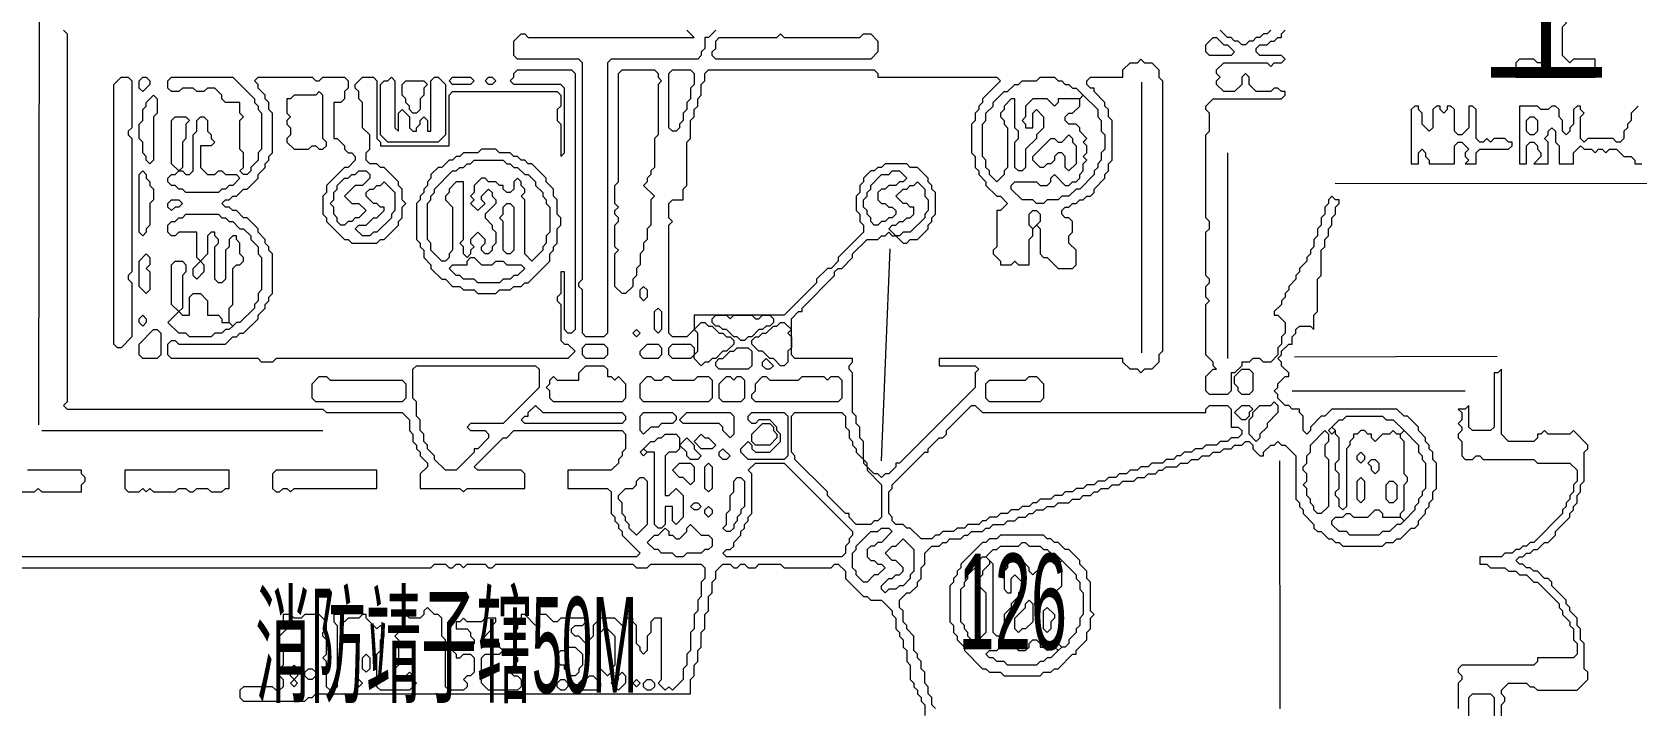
# Model space of a CAD drawing. Extents: x 20 to 3943, y 20 to 2783.
# Drawn here: x 2540.3 to 2985.6, y 1280.7 to 1467.5 of the extents above; entities that cross this region are included whole.
import ezdxf

# ---------------------------------------------------------------- set-up
doc = ezdxf.new("R2010")
doc.units = 0
for name, color, linetype, lineweight in [('OCR_TEXT', 6, 'Continuous', 0), ('RESIDUAL_GRAPHIC', 3, 'Continuous', 0), ('TRACE_CURVE', 6, 'Continuous', 0), ('TRACE_STRAIGHT', 5, 'Continuous', 0), ('TRACE_TEXT_SYMBOL', 6, 'Continuous', 0)]:
    doc.layers.add(name, color=color, linetype=linetype, lineweight=lineweight)
doc.styles.add('wqy-unicode', font='wqy-unicode.lff')

msp = doc.modelspace()

# ---------------------------------------------------------------- linework, layer by layer
at = {"layer": 'RESIDUAL_GRAPHIC', "color": 3}
for points in [[(2549, 1468), (2550, 1467), (2550, 1365), (2549, 1364), (2550, 1363), (2621, 1363), (2622, 1362), (2643, 1362), (2645, 1360), (2645, 1357), (2646, 1356), (2646, 1354), (2647, 1353), (2647, 1352), (2648, 1351), (2648, 1350), (2650, 1348), (2650, 1347), (2648, 1345), (2648, 1341), (2659, 1341), (2660, 1340), (2661, 1341), (2677, 1341), (2677, 1345)], [(2730, 1468), (2728, 1466), (2727, 1466), (2727, 1463), (2726, 1462), (2726, 1461), (2725, 1460), (2701, 1460), (2700, 1459), (2700, 1384), (2699, 1383), (2694, 1383), (2693, 1384), (2693, 1396), (2692, 1397), (2692, 1398), (2693, 1399), (2693, 1459), (2692, 1460), (2675, 1460), (2674, 1461), (2674, 1465), (2676, 1467), (2677, 1467), (2678, 1466), (2724, 1466), (2722, 1468)], [(2884, 1468), (2883, 1467), (2882, 1467), (2881, 1466), (2880, 1466), (2879, 1465), (2878, 1465), (2877, 1464), (2876, 1464), (2875, 1465), (2874, 1465), (2873, 1466), (2872, 1466), (2870, 1468)], [(2881, 1464), (2883, 1464), (2884, 1465), (2885, 1465), (2886, 1466), (2887, 1466), (2887, 1467), (2888, 1468)], [(2879, 1377), (2878, 1376), (2876, 1376), (2876, 1375), (2874, 1373), (2873, 1373), (2873, 1368), (2872, 1367), (2867, 1367), (2866, 1368), (2866, 1372), (2868, 1374), (2869, 1374), (2868, 1375), (2868, 1376), (2866, 1378), (2866, 1392), (2867, 1393), (2866, 1394), (2866, 1397), (2867, 1398), (2867, 1399), (2866, 1400), (2866, 1412), (2867, 1413), (2867, 1415), (2866, 1416), (2866, 1439), (2867, 1440), (2867, 1445), (2866, 1446), (2866, 1447), (2868, 1449), (2887, 1449), (2888, 1450), (2888, 1451), (2887, 1451), (2886, 1452), (2885, 1452), (2884, 1451), (2880, 1451), (2878, 1453), (2878, 1455), (2877, 1456), (2876, 1455), (2876, 1453), (2874, 1451), (2871, 1451), (2869, 1453), (2869, 1454), (2870, 1455), (2869, 1456), (2869, 1457), (2871, 1459), (2883, 1459), (2884, 1458), (2885, 1459), (2887, 1459), (2888, 1460), (2887, 1461), (2881, 1461), (2880, 1462), (2880, 1463), (2881, 1464)], [(2674, 1456), (2675, 1457), (2690, 1457), (2691, 1456), (2691, 1385), (2690, 1384), (2689, 1384), (2688, 1385), (2688, 1401), (2687, 1401), (2687, 1395), (2686, 1394), (2686, 1393), (2687, 1392), (2687, 1382), (2688, 1381), (2689, 1381), (2691, 1379), (2689, 1377), (2608, 1377), (2607, 1376), (2604, 1376), (2603, 1377), (2579, 1377), (2578, 1378), (2578, 1381), (2579, 1382), (2580, 1382), (2581, 1381), (2594, 1381), (2596, 1383), (2597, 1383), (2598, 1384), (2599, 1384), (2603, 1388), (2603, 1389), (2605, 1391), (2605, 1392), (2606, 1393), (2606, 1394), (2607, 1395), (2607, 1406), (2606, 1407), (2606, 1408), (2605, 1409), (2605, 1410), (2603, 1412), (2603, 1413), (2600, 1416), (2599, 1416), (2597, 1418), (2596, 1418), (2595, 1419), (2594, 1419), (2593, 1420), (2594, 1421), (2595, 1421), (2596, 1422), (2597, 1422), (2599, 1424), (2600, 1424), (2603, 1427), (2603, 1428), (2605, 1430)], [(2727, 1456), (2728, 1457), (2774, 1457), (2775, 1456), (2775, 1455), (2808, 1455), (2809, 1454), (2804, 1449), (2804, 1448), (2803, 1447), (2803, 1446), (2802, 1445), (2802, 1443), (2801, 1442), (2801, 1434), (2802, 1433), (2802, 1430), (2803, 1429), (2803, 1428), (2805, 1426), (2805, 1425), (2808, 1422), (2809, 1422), (2811, 1420), (2809, 1418), (2808, 1418), (2808, 1408), (2807, 1407), (2807, 1406), (2809, 1404), (2809, 1403), (2812, 1403), (2813, 1404), (2814, 1403), (2817, 1403), (2817, 1410), (2818, 1411), (2818, 1413), (2819, 1414), (2820, 1413), (2820, 1406), (2821, 1405), (2822, 1405), (2825, 1402), (2829, 1402), (2830, 1403), (2830, 1407), (2828, 1409), (2828, 1411), (2829, 1412), (2829, 1415), (2828, 1416), (2827, 1416), (2826, 1417), (2826, 1418), (2827, 1419), (2828, 1419), (2829, 1420), (2830, 1420), (2831, 1421), (2832, 1421), (2833, 1422), (2834, 1422), (2835, 1423)], [(2847, 1459), (2848, 1460), (2849, 1459), (2851, 1459), (2853, 1457), (2853, 1455), (2854, 1454), (2854, 1379), (2853, 1378), (2853, 1376), (2851, 1374), (2849, 1374), (2848, 1373), (2847, 1374), (2845, 1374), (2843, 1376), (2843, 1377), (2792, 1377), (2792, 1375), (2802, 1375), (2803, 1374), (2802, 1373), (2802, 1369), (2781, 1348), (2780, 1348), (2780, 1347), (2778, 1345), (2777, 1345), (2776, 1344), (2775, 1345), (2774, 1345), (2772, 1347), (2772, 1348), (2771, 1349), (2771, 1354), (2770, 1355), (2770, 1358), (2769, 1359), (2769, 1361), (2768, 1362), (2768, 1373), (2767, 1374), (2767, 1375), (2768, 1376), (2768, 1377), (2752, 1377), (2751, 1378), (2751, 1388), (2753, 1390), (2754, 1390), (2754, 1391), (2763, 1400), (2763, 1401), (2764, 1402), (2765, 1402), (2768, 1405), (2768, 1406), (2772, 1410), (2775, 1410), (2776, 1411), (2777, 1411), (2778, 1412), (2779, 1411), (2780, 1411)], [(2835, 1423), (2835, 1424), (2838, 1427), (2838, 1428), (2839, 1429), (2839, 1431), (2840, 1432), (2840, 1443), (2839, 1444), (2839, 1446), (2838, 1447), (2838, 1448), (2835, 1451), (2835, 1452), (2834, 1452), (2833, 1453), (2833, 1454), (2834, 1455), (2843, 1455), (2843, 1457), (2845, 1459), (2847, 1459)], [(2605, 1430), (2605, 1431), (2606, 1432), (2606, 1433), (2607, 1434), (2607, 1445), (2606, 1446), (2606, 1448), (2605, 1449), (2605, 1450), (2603, 1452), (2603, 1453), (2602, 1454), (2603, 1455), (2618, 1455), (2619, 1454), (2620, 1454), (2621, 1455), (2627, 1455), (2628, 1454), (2628, 1452), (2627, 1451), (2627, 1449), (2626, 1448), (2624, 1448), (2624, 1438), (2625, 1438), (2627, 1436), (2627, 1435), (2628, 1434), (2629, 1434), (2630, 1433), (2630, 1432), (2628, 1430), (2627, 1430), (2622, 1425), (2622, 1423), (2621, 1422), (2621, 1417), (2622, 1416), (2622, 1415), (2627, 1410), (2628, 1410), (2629, 1409), (2636, 1409), (2637, 1410), (2638, 1410), (2642, 1414), (2642, 1415), (2643, 1416), (2643, 1419), (2644, 1420), (2643, 1421), (2643, 1424), (2642, 1425), (2642, 1426), (2638, 1430), (2637, 1430), (2636, 1431), (2634, 1431), (2633, 1432), (2633, 1434), (2634, 1435), (2634, 1439)], [(2634, 1439), (2632, 1441), (2632, 1448), (2631, 1449), (2631, 1451), (2630, 1452), (2630, 1453), (2632, 1455), (2635, 1455), (2636, 1454), (2636, 1438), (2637, 1437), (2637, 1436), (2656, 1436), (2656, 1450), (2657, 1451), (2686, 1451), (2687, 1450), (2687, 1447), (2686, 1446), (2686, 1443), (2687, 1442), (2687, 1433), (2688, 1434), (2688, 1452), (2687, 1453), (2674, 1453), (2673, 1454), (2674, 1455), (2674, 1456)], [(2780, 1411), (2782, 1409), (2783, 1409), (2784, 1410), (2786, 1410), (2789, 1413), (2789, 1414), (2790, 1415), (2790, 1416), (2791, 1417), (2791, 1423), (2790, 1424), (2790, 1425), (2789, 1426), (2789, 1427), (2786, 1430), (2784, 1430), (2783, 1431), (2777, 1431), (2776, 1430), (2775, 1430), (2774, 1429), (2773, 1429), (2771, 1427), (2771, 1426), (2770, 1425), (2770, 1423), (2769, 1422), (2769, 1418), (2770, 1417), (2770, 1415), (2771, 1414), (2771, 1412), (2764, 1405), (2764, 1404), (2762, 1402), (2761, 1402), (2758, 1399), (2758, 1398), (2749, 1389), (2724, 1389), (2724, 1385), (2722, 1383), (2718, 1383), (2717, 1384), (2717, 1414), (2718, 1415), (2717, 1416), (2717, 1420), (2718, 1421), (2721, 1421), (2721, 1424), (2722, 1425), (2722, 1437), (2723, 1438), (2723, 1443), (2724, 1444), (2724, 1446), (2725, 1447), (2725, 1449), (2726, 1450), (2726, 1453), (2727, 1454), (2727, 1456)], [(2819, 1454), (2820, 1455), (2824, 1455), (2825, 1454), (2826, 1454), (2827, 1453), (2828, 1453), (2829, 1452), (2830, 1452), (2832, 1450), (2831, 1449), (2825, 1449), (2825, 1448), (2824, 1447), (2822, 1449), (2818, 1449), (2816, 1447), (2816, 1444), (2815, 1443), (2816, 1442), (2816, 1441), (2818, 1441), (2818, 1445), (2819, 1446), (2821, 1444), (2821, 1441), (2819, 1439), (2819, 1438), (2816, 1435), (2816, 1430), (2815, 1429), (2814, 1429), (2813, 1430), (2813, 1437), (2814, 1438), (2814, 1440), (2813, 1441), (2813, 1449), (2812, 1449), (2810, 1447), (2810, 1446), (2809, 1445), (2809, 1444), (2810, 1443), (2810, 1442), (2811, 1441), (2811, 1430), (2810, 1429), (2810, 1428), (2808, 1426), (2806, 1428), (2806, 1429), (2805, 1430), (2805, 1432), (2804, 1433), (2804, 1442), (2805, 1443), (2805, 1445), (2807, 1447), (2807, 1448), (2810, 1451), (2811, 1451), (2813, 1453), (2814, 1453)], [(2814, 1453), (2815, 1454), (2819, 1454)], [(2887, 1378), (2887, 1379), (2889, 1381), (2890, 1381), (2890, 1383), (2891, 1384), (2891, 1385), (2892, 1386), (2895, 1386), (2896, 1385), (2896, 1389), (2897, 1390), (2897, 1399), (2898, 1400), (2898, 1407), (2899, 1408), (2899, 1410), (2900, 1411), (2900, 1413), (2901, 1414), (2901, 1416), (2902, 1417), (2902, 1419), (2903, 1420), (2903, 1421), (2902, 1421), (2901, 1422), (2900, 1421), (2900, 1420), (2899, 1419), (2899, 1417), (2898, 1416), (2898, 1414), (2897, 1413), (2897, 1411), (2896, 1410), (2896, 1408), (2895, 1407), (2895, 1406), (2894, 1405), (2894, 1404), (2892, 1402), (2892, 1401), (2891, 1400), (2891, 1399), (2889, 1397), (2889, 1396), (2888, 1395), (2888, 1394), (2887, 1393), (2887, 1392), (2885, 1390), (2885, 1389), (2886, 1389), (2888, 1387), (2888, 1384), (2887, 1383), (2887, 1381), (2886, 1380), (2886, 1378), (2884, 1376), (2882, 1376), (2881, 1377), (2879, 1377)], [(2893, 1335), (2893, 1334), (2896, 1331), (2896, 1330), (2897, 1329), (2898, 1329), (2900, 1327), (2901, 1327), (2902, 1326), (2903, 1326), (2904, 1325), (2915, 1325), (2916, 1326), (2918, 1326), (2919, 1327), (2920, 1327), (2923, 1330), (2924, 1330), (2925, 1331), (2925, 1332), (2927, 1334), (2927, 1335), (2928, 1336), (2928, 1337), (2929, 1338), (2929, 1340), (2930, 1341), (2930, 1348), (2929, 1349), (2929, 1351), (2928, 1352), (2928, 1353), (2927, 1354), (2927, 1355), (2925, 1357), (2925, 1358), (2922, 1361), (2921, 1361), (2919, 1363), (2901, 1363), (2899, 1361), (2898, 1361), (2895, 1358), (2895, 1357), (2894, 1356), (2893, 1357), (2893, 1361), (2892, 1362), (2892, 1363), (2890, 1363), (2889, 1364), (2888, 1364), (2886, 1366), (2886, 1367), (2885, 1368), (2886, 1369), (2886, 1370), (2888, 1372), (2889, 1372), (2889, 1373), (2887, 1375), (2887, 1376), (2886, 1377), (2887, 1378)], [(2797, 1330), (2796, 1329), (2793, 1329), (2792, 1328), (2791, 1328), (2790, 1327), (2787, 1327), (2784, 1330), (2783, 1330), (2782, 1331), (2780, 1331), (2779, 1332), (2779, 1333), (2778, 1334), (2778, 1340), (2779, 1341), (2779, 1342), (2788, 1351), (2789, 1351), (2789, 1352), (2792, 1355), (2793, 1355), (2794, 1356), (2794, 1357), (2801, 1364)], [(2801, 1364), (2802, 1364), (2804, 1362), (2866, 1362), (2866, 1363), (2867, 1364), (2872, 1364), (2873, 1363), (2873, 1358), (2875, 1358), (2876, 1357), (2876, 1356), (2875, 1355), (2873, 1355), (2872, 1354), (2870, 1354), (2869, 1353), (2866, 1353), (2865, 1352), (2863, 1352), (2862, 1351), (2860, 1351), (2859, 1350), (2858, 1350), (2857, 1349), (2855, 1349), (2854, 1348), (2851, 1348), (2850, 1347), (2848, 1347), (2847, 1346), (2845, 1346), (2844, 1345), (2842, 1345), (2841, 1344), (2839, 1344), (2838, 1343), (2836, 1343), (2835, 1342), (2833, 1342), (2832, 1341), (2830, 1341), (2829, 1340), (2827, 1340), (2826, 1339), (2824, 1339), (2823, 1338), (2820, 1338), (2819, 1337), (2818, 1337), (2817, 1336), (2815, 1336), (2814, 1335), (2812, 1335), (2811, 1334), (2809, 1334), (2808, 1333), (2806, 1333), (2805, 1332), (2804, 1332), (2803, 1331), (2800, 1331), (2799, 1330), (2797, 1330)], [(2677, 1345), (2676, 1346), (2664, 1346), (2663, 1347), (2671, 1355), (2672, 1355), (2674, 1357), (2704, 1357), (2705, 1356), (2705, 1352), (2704, 1351), (2704, 1350), (2703, 1349), (2703, 1348), (2701, 1346), (2689, 1346), (2689, 1341), (2700, 1341), (2701, 1340), (2701, 1334), (2702, 1333), (2702, 1332), (2703, 1331), (2703, 1330), (2704, 1329), (2704, 1328), (2709, 1323), (2708, 1322), (2497, 1322)], [(2806, 1330), (2807, 1331), (2810, 1331), (2811, 1332), (2813, 1332), (2814, 1333), (2816, 1333), (2817, 1334), (2818, 1334), (2819, 1335), (2821, 1335), (2822, 1336), (2824, 1336), (2825, 1337), (2828, 1337), (2829, 1338), (2831, 1338), (2832, 1339), (2834, 1339), (2835, 1340), (2836, 1340), (2837, 1341), (2839, 1341), (2840, 1342), (2842, 1342), (2843, 1343), (2846, 1343), (2847, 1344), (2849, 1344), (2850, 1345), (2852, 1345), (2853, 1346), (2854, 1346), (2855, 1347), (2858, 1347), (2859, 1348), (2861, 1348), (2862, 1349), (2864, 1349), (2865, 1350), (2867, 1350), (2868, 1351), (2870, 1351), (2871, 1352), (2873, 1352), (2874, 1353), (2876, 1353), (2877, 1354), (2878, 1354), (2879, 1353), (2879, 1352), (2881, 1350), (2882, 1350), (2882, 1351), (2884, 1353), (2885, 1353), (2886, 1354), (2887, 1353), (2888, 1353), (2891, 1350), (2891, 1338), (2892, 1337), (2892, 1336), (2893, 1335)], [(2791, 1280), (2790, 1281), (2790, 1283), (2789, 1284), (2789, 1286), (2788, 1287), (2788, 1290), (2787, 1291), (2787, 1293), (2786, 1294), (2786, 1295), (2785, 1296), (2785, 1300), (2783, 1302), (2783, 1303), (2782, 1304), (2782, 1307), (2781, 1308), (2781, 1310), (2783, 1312), (2784, 1312), (2786, 1314), (2786, 1315), (2787, 1316), (2787, 1319), (2788, 1320), (2788, 1323), (2790, 1325), (2792, 1325), (2793, 1326), (2794, 1326), (2795, 1327), (2798, 1327), (2799, 1328), (2800, 1328), (2801, 1329), (2804, 1329), (2805, 1330), (2806, 1330)], [(2497, 1319), (2651, 1319), (2652, 1320), (2655, 1320), (2656, 1319), (2657, 1319), (2658, 1320), (2659, 1320), (2660, 1319), (2661, 1320), (2666, 1320), (2667, 1319), (2668, 1319), (2669, 1320), (2707, 1320), (2708, 1319), (2711, 1319), (2712, 1320), (2726, 1320), (2727, 1319), (2727, 1316), (2726, 1315), (2726, 1311), (2725, 1310), (2725, 1307), (2724, 1306), (2724, 1302), (2723, 1301), (2723, 1296), (2722, 1295), (2722, 1292), (2721, 1291), (2721, 1288), (2718, 1285), (2717, 1286), (2716, 1285), (2714, 1287), (2715, 1288), (2715, 1305), (2713, 1305), (2712, 1304), (2712, 1301), (2711, 1300), (2711, 1296), (2710, 1295), (2709, 1296), (2709, 1297), (2708, 1298), (2708, 1303), (2707, 1304), (2707, 1305), (2705, 1305), (2705, 1304), (2704, 1303), (2702, 1305)], [(2625, 1303), (2625, 1286), (2624, 1285), (2623, 1285), (2622, 1286), (2622, 1293), (2621, 1294), (2622, 1295), (2622, 1299), (2621, 1300), (2621, 1301), (2622, 1302), (2622, 1304), (2620, 1306), (2616, 1306), (2615, 1305), (2613, 1305), (2612, 1306), (2610, 1306), (2610, 1303), (2611, 1302), (2609, 1300), (2609, 1298), (2610, 1297), (2610, 1292), (2609, 1291), (2609, 1289), (2610, 1288), (2610, 1286), (2609, 1285), (2608, 1285), (2607, 1286), (2599, 1286), (2598, 1285), (2598, 1283), (2599, 1282), (2616, 1282), (2617, 1283), (2618, 1283), (2619, 1284), (2723, 1284), (2723, 1288), (2724, 1289), (2724, 1292), (2725, 1293), (2725, 1296), (2726, 1297), (2726, 1301), (2727, 1302), (2727, 1306), (2728, 1307), (2728, 1311), (2729, 1312), (2729, 1315), (2730, 1316), (2730, 1318), (2732, 1320), (2734, 1320), (2735, 1319), (2736, 1319), (2737, 1320), (2738, 1320), (2739, 1319), (2741, 1319)], [(2741, 1319), (2742, 1320), (2748, 1320), (2749, 1319), (2762, 1319), (2763, 1320), (2764, 1320), (2766, 1318), (2766, 1316), (2771, 1311), (2772, 1311), (2773, 1310), (2776, 1310), (2779, 1307), (2779, 1306), (2780, 1305), (2780, 1302), (2781, 1301), (2781, 1300), (2782, 1299), (2782, 1297), (2783, 1296), (2783, 1293), (2784, 1292), (2784, 1288), (2785, 1287), (2785, 1286), (2786, 1285), (2786, 1284), (2787, 1283), (2787, 1282), (2788, 1281), (2788, 1278)], [(2662, 1297), (2660, 1297), (2659, 1298), (2657, 1296), (2658, 1295), (2658, 1294), (2659, 1294), (2660, 1295), (2662, 1295), (2663, 1294), (2663, 1290), (2662, 1289), (2661, 1289), (2660, 1288), (2661, 1287), (2661, 1286), (2660, 1285), (2656, 1285), (2655, 1286), (2655, 1299), (2654, 1300), (2654, 1305), (2653, 1306), (2652, 1306), (2650, 1308), (2649, 1307), (2649, 1306), (2648, 1305), (2645, 1305), (2644, 1306), (2643, 1306), (2643, 1302), (2641, 1300), (2642, 1299), (2642, 1292), (2641, 1291), (2641, 1289), (2642, 1288), (2643, 1288), (2645, 1290), (2646, 1289), (2646, 1288), (2647, 1287), (2645, 1285), (2637, 1285), (2636, 1286), (2636, 1295), (2637, 1296), (2637, 1299), (2638, 1300), (2638, 1302), (2637, 1303), (2636, 1302), (2633, 1305), (2633, 1306), (2632, 1306), (2631, 1305), (2628, 1305), (2627, 1304), (2626, 1305), (2626, 1306), (2624, 1306), (2624, 1304), (2625, 1303)], [(2702, 1305), (2698, 1305), (2696, 1303), (2696, 1300), (2694, 1298), (2692, 1300), (2691, 1300), (2690, 1301), (2690, 1302), (2691, 1303), (2693, 1303), (2694, 1304), (2694, 1305), (2687, 1305), (2686, 1304), (2685, 1304), (2683, 1306), (2681, 1306), (2681, 1304), (2680, 1303), (2677, 1306), (2676, 1306), (2676, 1305), (2675, 1304), (2675, 1302), (2674, 1301), (2674, 1295), (2675, 1294), (2675, 1293), (2673, 1291), (2673, 1290), (2674, 1289), (2675, 1289), (2676, 1288), (2676, 1286), (2675, 1285), (2667, 1285), (2665, 1287), (2665, 1294), (2666, 1295), (2670, 1295), (2671, 1296), (2670, 1297), (2670, 1298), (2669, 1299), (2667, 1297), (2665, 1299), (2668, 1302), (2668, 1303), (2669, 1304), (2669, 1305), (2666, 1305), (2665, 1304), (2661, 1304), (2660, 1305), (2659, 1304), (2658, 1304), (2658, 1302), (2661, 1302), (2662, 1301), (2662, 1300), (2663, 1299), (2663, 1298), (2662, 1297)]]:
    msp.add_lwpolyline(points, dxfattribs=at)
for points in [[(2747, 1466), (2748, 1467), (2749, 1466), (2770, 1466), (2771, 1467), (2773, 1467), (2775, 1465), (2775, 1462), (2773, 1460), (2730, 1460), (2729, 1461), (2729, 1462), (2730, 1463), (2730, 1465), (2731, 1466)], [(2868, 1466), (2869, 1466), (2871, 1464), (2872, 1464), (2874, 1462), (2873, 1461), (2867, 1461), (2866, 1462), (2866, 1464)], [(2703, 1456), (2704, 1457), (2713, 1457), (2714, 1456), (2714, 1455), (2715, 1454), (2714, 1453), (2714, 1439), (2713, 1438), (2713, 1430), (2712, 1429), (2712, 1428), (2711, 1427), (2711, 1426), (2710, 1425), (2713, 1422), (2712, 1421), (2712, 1414), (2711, 1413), (2711, 1410), (2710, 1409), (2710, 1407), (2709, 1406), (2709, 1403), (2708, 1402), (2708, 1400), (2707, 1399), (2707, 1397), (2705, 1395), (2704, 1395), (2702, 1397), (2702, 1406), (2703, 1407), (2702, 1408), (2702, 1414), (2703, 1415), (2703, 1416), (2702, 1417), (2702, 1418), (2703, 1419), (2702, 1420), (2702, 1425), (2703, 1426)], [(2717, 1456), (2718, 1457), (2723, 1457), (2724, 1456), (2724, 1453), (2723, 1452), (2723, 1449), (2722, 1448), (2722, 1446), (2721, 1445), (2721, 1443), (2720, 1442), (2720, 1441), (2719, 1440), (2718, 1440), (2717, 1441)], [(2565, 1455), (2567, 1455), (2568, 1454), (2568, 1441), (2567, 1440), (2567, 1439), (2568, 1438), (2568, 1401), (2567, 1400), (2567, 1399), (2568, 1398), (2568, 1383), (2565, 1380), (2564, 1380), (2563, 1381), (2563, 1453)], [(2570, 1454), (2571, 1455), (2572, 1455), (2573, 1454), (2573, 1453), (2571, 1451), (2570, 1452)], [(2578, 1454), (2579, 1455), (2596, 1455), (2602, 1449), (2602, 1448), (2603, 1447), (2603, 1446), (2604, 1445), (2604, 1435), (2603, 1434), (2603, 1432), (2601, 1430), (2601, 1429), (2600, 1428), (2599, 1428), (2598, 1429), (2599, 1430), (2599, 1434), (2598, 1435), (2598, 1443), (2599, 1444), (2598, 1445), (2598, 1448), (2594, 1448), (2593, 1449), (2593, 1450), (2591, 1452), (2589, 1452), (2588, 1451), (2586, 1451), (2585, 1452), (2582, 1452), (2581, 1451), (2579, 1451), (2578, 1452)], [(2639, 1454), (2640, 1455), (2641, 1454), (2641, 1441), (2642, 1440), (2642, 1445), (2643, 1446), (2645, 1444), (2645, 1441), (2646, 1440), (2647, 1440), (2647, 1441), (2648, 1442), (2648, 1443), (2649, 1444), (2650, 1443), (2650, 1440), (2651, 1440), (2651, 1454), (2652, 1455), (2653, 1455), (2655, 1453), (2655, 1439), (2653, 1437), (2639, 1437), (2637, 1439), (2637, 1453), (2638, 1454)], [(2643, 1453), (2644, 1454), (2649, 1454), (2650, 1453), (2649, 1452), (2649, 1450), (2648, 1449), (2648, 1446), (2647, 1445), (2646, 1445), (2645, 1446), (2645, 1447), (2644, 1448), (2644, 1449), (2643, 1450)], [(2656, 1454), (2657, 1455), (2662, 1455), (2663, 1454), (2662, 1453), (2657, 1453)], [(2666, 1454), (2667, 1455), (2668, 1455), (2669, 1454), (2668, 1453), (2667, 1453)], [(2574, 1450), (2575, 1449), (2575, 1445), (2574, 1444), (2574, 1432), (2573, 1431), (2572, 1432), (2572, 1433), (2571, 1434), (2571, 1437), (2570, 1438), (2570, 1442), (2571, 1443), (2571, 1446), (2572, 1447), (2572, 1448)], [(2831, 1449), (2832, 1450), (2836, 1446), (2836, 1444), (2837, 1443), (2837, 1440), (2838, 1439), (2838, 1435), (2837, 1434), (2837, 1432), (2836, 1431), (2836, 1430), (2835, 1429), (2835, 1428), (2831, 1424), (2830, 1424), (2828, 1422), (2826, 1422), (2825, 1421), (2822, 1421), (2821, 1420), (2819, 1420), (2818, 1421), (2815, 1421), (2812, 1424), (2812, 1425), (2813, 1426), (2819, 1426), (2820, 1425), (2822, 1425), (2823, 1426), (2823, 1427), (2824, 1428), (2827, 1425), (2828, 1425), (2829, 1426), (2830, 1426), (2831, 1427), (2831, 1428), (2832, 1429), (2832, 1431), (2833, 1432), (2832, 1433), (2833, 1434), (2833, 1436), (2832, 1437), (2833, 1438), (2831, 1440), (2831, 1441), (2830, 1442), (2828, 1442), (2827, 1443), (2827, 1444), (2828, 1445), (2829, 1445), (2831, 1447)], [(2586, 1443), (2587, 1444), (2588, 1444), (2589, 1443), (2589, 1440), (2590, 1439), (2590, 1438), (2591, 1437), (2590, 1436), (2587, 1436), (2587, 1430), (2589, 1428), (2591, 1428), (2592, 1429), (2593, 1429), (2594, 1428), (2597, 1428), (2598, 1427), (2596, 1425), (2595, 1425), (2594, 1424), (2593, 1424), (2592, 1423), (2583, 1423), (2582, 1424), (2581, 1424), (2580, 1425), (2579, 1425), (2578, 1426), (2578, 1427), (2579, 1428), (2580, 1428), (2581, 1429), (2582, 1429), (2583, 1428), (2584, 1428), (2585, 1429), (2585, 1439), (2586, 1440)], [(2579, 1443), (2580, 1444), (2583, 1444), (2584, 1443), (2583, 1442), (2583, 1438), (2582, 1437), (2582, 1430), (2581, 1429), (2579, 1431)], [(2828, 1439), (2829, 1438), (2829, 1437), (2830, 1436), (2830, 1431), (2828, 1429), (2827, 1430), (2827, 1433), (2826, 1434), (2825, 1434), (2824, 1433), (2824, 1432), (2823, 1431), (2822, 1431), (2821, 1430), (2820, 1430), (2818, 1432), (2818, 1433), (2823, 1438), (2824, 1438), (2825, 1437), (2826, 1437)], [(2570, 1428), (2571, 1429), (2572, 1428), (2572, 1427), (2573, 1426), (2573, 1425), (2574, 1424), (2574, 1421), (2573, 1420), (2573, 1414), (2572, 1413), (2572, 1412), (2571, 1411), (2570, 1412)], [(2630, 1428), (2631, 1429), (2633, 1429), (2634, 1428), (2634, 1427), (2632, 1425), (2630, 1425), (2627, 1422), (2629, 1420), (2631, 1420), (2633, 1418), (2631, 1416), (2630, 1416), (2629, 1415), (2628, 1415), (2627, 1414), (2626, 1414), (2625, 1415), (2625, 1416), (2624, 1417), (2624, 1419), (2623, 1420), (2624, 1421), (2624, 1423), (2625, 1424), (2625, 1425), (2627, 1427), (2628, 1427), (2629, 1428)], [(2637, 1425), (2638, 1426), (2641, 1423), (2641, 1418), (2640, 1417), (2640, 1416), (2636, 1412), (2635, 1412), (2634, 1411), (2632, 1411), (2630, 1413), (2631, 1414), (2633, 1414), (2635, 1416), (2636, 1416), (2638, 1418), (2638, 1419), (2637, 1419), (2636, 1420), (2635, 1420), (2633, 1422), (2633, 1423), (2634, 1424), (2635, 1424), (2636, 1425)], [(2778, 1428), (2779, 1429), (2781, 1429), (2783, 1427), (2782, 1426), (2781, 1426), (2780, 1425), (2778, 1425), (2777, 1424), (2776, 1424), (2775, 1423), (2775, 1421), (2776, 1420), (2777, 1420), (2778, 1419), (2779, 1419), (2780, 1418), (2780, 1417), (2779, 1416), (2778, 1416), (2777, 1415), (2776, 1415), (2775, 1414), (2774, 1414), (2773, 1415), (2773, 1416), (2772, 1417), (2772, 1418), (2771, 1419), (2771, 1421), (2772, 1422), (2772, 1423), (2773, 1424), (2773, 1425), (2776, 1428)], [(2785, 1425), (2786, 1426), (2788, 1424), (2788, 1422), (2789, 1421), (2789, 1418), (2788, 1417), (2788, 1416), (2784, 1412), (2782, 1412), (2781, 1411), (2780, 1411), (2778, 1413), (2779, 1414), (2780, 1414), (2781, 1415), (2782, 1415), (2783, 1416), (2784, 1416), (2785, 1417), (2785, 1419), (2784, 1419), (2783, 1420), (2782, 1420), (2780, 1422), (2782, 1424), (2783, 1424), (2784, 1425)], [(2578, 1420), (2579, 1421), (2581, 1421), (2582, 1420), (2581, 1419), (2580, 1419), (2579, 1418), (2578, 1419)], [(2582, 1416), (2583, 1417), (2592, 1417), (2593, 1416), (2594, 1416), (2595, 1415), (2596, 1415), (2598, 1413), (2599, 1413), (2601, 1411), (2601, 1410), (2603, 1408), (2603, 1406), (2604, 1405), (2604, 1396), (2603, 1395), (2603, 1393), (2602, 1392), (2602, 1391), (2598, 1387), (2597, 1387), (2596, 1386), (2595, 1387), (2595, 1391), (2596, 1392), (2596, 1402), (2597, 1403), (2598, 1403), (2599, 1404), (2599, 1405), (2598, 1406), (2598, 1409), (2597, 1410), (2597, 1411), (2596, 1411), (2595, 1410), (2595, 1408), (2594, 1407), (2594, 1399), (2593, 1398), (2592, 1398), (2591, 1399), (2591, 1408), (2592, 1409), (2592, 1410), (2591, 1411), (2591, 1412), (2590, 1412), (2589, 1411), (2589, 1406), (2587, 1404), (2586, 1405), (2586, 1412), (2581, 1412), (2580, 1411), (2579, 1411), (2578, 1412), (2578, 1414), (2579, 1415), (2580, 1415), (2581, 1416)], [(2817, 1417), (2818, 1418), (2819, 1418), (2820, 1417), (2820, 1415), (2818, 1413), (2817, 1414)], [(2572, 1406), (2573, 1405), (2573, 1403), (2572, 1402), (2573, 1401), (2573, 1396), (2572, 1395), (2570, 1397), (2570, 1404)], [(2579, 1403), (2580, 1404), (2582, 1404), (2583, 1403), (2583, 1401), (2582, 1400), (2582, 1391), (2581, 1390), (2579, 1392)], [(2587, 1404), (2588, 1403), (2588, 1401), (2586, 1399), (2585, 1400), (2585, 1402)], [(2584, 1394), (2585, 1395), (2587, 1395), (2589, 1393), (2589, 1389), (2592, 1389), (2593, 1388), (2593, 1387), (2595, 1387), (2596, 1386), (2595, 1385), (2594, 1385), (2593, 1384), (2591, 1384), (2590, 1383), (2584, 1383), (2583, 1384), (2581, 1384), (2578, 1387), (2581, 1390), (2582, 1389), (2584, 1389)], [(2709, 1396), (2710, 1397), (2711, 1396), (2711, 1394), (2710, 1393), (2709, 1394)], [(2713, 1390), (2714, 1391), (2715, 1390), (2715, 1385), (2714, 1384), (2713, 1385)], [(2570, 1388), (2571, 1389), (2572, 1388), (2572, 1387), (2571, 1386), (2570, 1387)], [(2574, 1385), (2575, 1385), (2576, 1384), (2576, 1378), (2575, 1377), (2571, 1377), (2570, 1378), (2570, 1381)], [(2707, 1384), (2708, 1385), (2709, 1384), (2708, 1383)], [(2726, 1387), (2727, 1387), (2728, 1386), (2729, 1386), (2731, 1384), (2732, 1384), (2733, 1383), (2734, 1383), (2735, 1382), (2735, 1381), (2733, 1379), (2732, 1379), (2730, 1377), (2729, 1377), (2728, 1376), (2727, 1376), (2726, 1375), (2724, 1377), (2724, 1378), (2725, 1379), (2725, 1384), (2724, 1385)], [(2729, 1388), (2730, 1389), (2733, 1389), (2734, 1388), (2735, 1389), (2740, 1389), (2741, 1388), (2742, 1388), (2743, 1389), (2745, 1389), (2746, 1388), (2746, 1387), (2745, 1386), (2744, 1386), (2743, 1385), (2742, 1385), (2740, 1383), (2739, 1383), (2738, 1382), (2737, 1382), (2736, 1383), (2735, 1383), (2733, 1385), (2732, 1385), (2731, 1386), (2730, 1386), (2729, 1387)], [(2747, 1386), (2748, 1387), (2749, 1387), (2751, 1385), (2750, 1384), (2751, 1383), (2751, 1380), (2750, 1379), (2750, 1376), (2749, 1375), (2748, 1375), (2746, 1377), (2745, 1377), (2743, 1379), (2742, 1379), (2740, 1381), (2740, 1382), (2741, 1383), (2742, 1383), (2743, 1384), (2744, 1384), (2746, 1386)], [(2693, 1380), (2694, 1381), (2699, 1381), (2700, 1380), (2700, 1378), (2699, 1377), (2694, 1377), (2693, 1378)], [(2711, 1381), (2714, 1381), (2715, 1380), (2715, 1378), (2714, 1377), (2710, 1377), (2709, 1378), (2709, 1379)], [(2717, 1380), (2718, 1381), (2723, 1381), (2724, 1380), (2724, 1378), (2723, 1377), (2718, 1377), (2717, 1378)], [(2735, 1379), (2736, 1380), (2739, 1380), (2740, 1379), (2740, 1375), (2739, 1374), (2731, 1374), (2730, 1375), (2730, 1376), (2731, 1377), (2732, 1377), (2734, 1379)], [(2743, 1376), (2744, 1377), (2746, 1375), (2745, 1374), (2744, 1374), (2743, 1375)], [(2620, 1372), (2622, 1372), (2623, 1371), (2643, 1371), (2644, 1370), (2644, 1366), (2643, 1365), (2619, 1365), (2618, 1366), (2618, 1370)], [(2646, 1374), (2647, 1375), (2680, 1375), (2681, 1374), (2681, 1369), (2671, 1359), (2662, 1359), (2661, 1358), (2662, 1357), (2666, 1357), (2667, 1356), (2667, 1355), (2664, 1352), (2663, 1352), (2663, 1351), (2658, 1346), (2655, 1346), (2652, 1349), (2652, 1350), (2650, 1352), (2650, 1353), (2649, 1354), (2649, 1356), (2648, 1357), (2648, 1360), (2647, 1361), (2647, 1365), (2646, 1366)], [(2694, 1375), (2699, 1375), (2700, 1374), (2700, 1372), (2701, 1372), (2702, 1371), (2703, 1372), (2705, 1370), (2705, 1366), (2704, 1365), (2685, 1365), (2684, 1366), (2684, 1368), (2683, 1369), (2684, 1370), (2684, 1371), (2685, 1372), (2686, 1371), (2692, 1371), (2692, 1373)], [(2711, 1372), (2712, 1372), (2713, 1371), (2715, 1371), (2716, 1372), (2717, 1372), (2718, 1371), (2724, 1371), (2725, 1372), (2728, 1372), (2729, 1371), (2729, 1366), (2728, 1365), (2710, 1365), (2709, 1366), (2709, 1370)], [(2733, 1372), (2734, 1372), (2735, 1371), (2736, 1372), (2737, 1372), (2738, 1371), (2738, 1366), (2737, 1365), (2732, 1365), (2731, 1366), (2731, 1370)], [(2743, 1372), (2744, 1372), (2745, 1371), (2753, 1371), (2754, 1372), (2760, 1372), (2761, 1371), (2762, 1372), (2764, 1372), (2765, 1371), (2765, 1366), (2764, 1365), (2741, 1365), (2740, 1366), (2740, 1367), (2741, 1368), (2741, 1370)], [(2816, 1371), (2817, 1372), (2819, 1372), (2821, 1370), (2821, 1366), (2820, 1365), (2806, 1365), (2805, 1366), (2805, 1370), (2806, 1371)], [(2876, 1374), (2878, 1374), (2879, 1373), (2879, 1368), (2878, 1367), (2876, 1367), (2875, 1368), (2875, 1369), (2874, 1370), (2874, 1372)], [(2680, 1364), (2682, 1362), (2704, 1362), (2705, 1361), (2705, 1360), (2704, 1359), (2677, 1359), (2676, 1360), (2677, 1361), (2678, 1361), (2678, 1362)], [(2876, 1364), (2878, 1364), (2879, 1363), (2878, 1362), (2878, 1361), (2877, 1360), (2876, 1360), (2874, 1362)], [(2884, 1364), (2885, 1365), (2886, 1364), (2886, 1362), (2883, 1359), (2883, 1358), (2881, 1356), (2881, 1355), (2880, 1354), (2878, 1356), (2878, 1360), (2879, 1361), (2879, 1362), (2881, 1364)], [(2709, 1361), (2710, 1362), (2718, 1362), (2719, 1361), (2719, 1360), (2718, 1359), (2715, 1359), (2714, 1358), (2712, 1358), (2710, 1356), (2709, 1357)], [(2722, 1362), (2734, 1362), (2735, 1361), (2735, 1356), (2734, 1355), (2732, 1357), (2732, 1358), (2731, 1359), (2721, 1359), (2720, 1360)], [(2739, 1361), (2740, 1362), (2749, 1362), (2750, 1361), (2750, 1350), (2749, 1349), (2739, 1349), (2737, 1351), (2737, 1352), (2739, 1354), (2740, 1353), (2740, 1352), (2741, 1351), (2745, 1351), (2748, 1354), (2748, 1356), (2747, 1357), (2747, 1358), (2745, 1360), (2742, 1360), (2741, 1359), (2740, 1359), (2739, 1360)], [(2743, 1359), (2745, 1359), (2746, 1358), (2746, 1357), (2747, 1356), (2747, 1355), (2745, 1353), (2741, 1353), (2740, 1354), (2740, 1356)], [(2751, 1361), (2752, 1362), (2765, 1362), (2766, 1361), (2766, 1358), (2767, 1357), (2767, 1355), (2768, 1354), (2768, 1353), (2769, 1352), (2769, 1351), (2771, 1349), (2771, 1348), (2772, 1347), (2772, 1346), (2776, 1342), (2776, 1333), (2775, 1332), (2774, 1332), (2773, 1331), (2769, 1331), (2767, 1333), (2767, 1334), (2766, 1334), (2761, 1339), (2761, 1340), (2752, 1349), (2752, 1350), (2751, 1351)], [(2904, 1360), (2905, 1361), (2915, 1361), (2916, 1360), (2918, 1360), (2921, 1357), (2920, 1356), (2919, 1356), (2918, 1357), (2917, 1356), (2915, 1356), (2913, 1354), (2912, 1355), (2912, 1356), (2911, 1356), (2910, 1357), (2909, 1357), (2908, 1356), (2907, 1356), (2907, 1355), (2906, 1354), (2906, 1353), (2905, 1352), (2905, 1336), (2904, 1335), (2903, 1336), (2903, 1338), (2902, 1339), (2902, 1340), (2903, 1341), (2903, 1345), (2902, 1346), (2902, 1348), (2903, 1349), (2903, 1355), (2902, 1356), (2902, 1357), (2901, 1358), (2903, 1360)], [(2715, 1355), (2716, 1356), (2719, 1356), (2720, 1355), (2720, 1352), (2719, 1351), (2717, 1351), (2716, 1350), (2716, 1339), (2717, 1339), (2719, 1341), (2721, 1339), (2721, 1333), (2719, 1331), (2718, 1332), (2718, 1336), (2716, 1336), (2716, 1331), (2715, 1330), (2714, 1330), (2713, 1331), (2713, 1351), (2711, 1351), (2710, 1352), (2712, 1354), (2713, 1354), (2714, 1355)], [(2722, 1355), (2724, 1353), (2724, 1352), (2726, 1350), (2725, 1349), (2723, 1349), (2722, 1350), (2722, 1351), (2720, 1353)], [(2726, 1356), (2727, 1355), (2728, 1355), (2730, 1353), (2729, 1352), (2726, 1352), (2724, 1354)], [(2899, 1357), (2900, 1356), (2900, 1354), (2899, 1353), (2899, 1350), (2900, 1349), (2900, 1336), (2898, 1334), (2897, 1334), (2896, 1335), (2896, 1336), (2895, 1337), (2895, 1338), (2894, 1339), (2894, 1341), (2893, 1342), (2894, 1343), (2894, 1345), (2893, 1346), (2893, 1347), (2894, 1348), (2894, 1350), (2895, 1351), (2895, 1353)], [(2900, 1357), (2901, 1358), (2902, 1357), (2901, 1356)], [(2920, 1356), (2921, 1357), (2925, 1353), (2925, 1351), (2926, 1350), (2926, 1349), (2927, 1348), (2927, 1341), (2926, 1340), (2926, 1339), (2925, 1338), (2925, 1337), (2924, 1336), (2924, 1335), (2921, 1332), (2920, 1333), (2920, 1334), (2921, 1335), (2921, 1342), (2922, 1343), (2922, 1344), (2921, 1345), (2921, 1354), (2920, 1355)], [(2709, 1351), (2710, 1352), (2711, 1351), (2710, 1350)], [(2731, 1351), (2732, 1352), (2734, 1350), (2733, 1349), (2732, 1349), (2731, 1350)], [(2908, 1350), (2909, 1351), (2910, 1350), (2910, 1349), (2909, 1348), (2908, 1349)], [(2720, 1348), (2723, 1348), (2724, 1347), (2724, 1343), (2723, 1342), (2721, 1344), (2720, 1344), (2718, 1346)], [(2727, 1347), (2728, 1348), (2729, 1347), (2729, 1341), (2728, 1340), (2727, 1341)], [(2741, 1348), (2749, 1348), (2768, 1329), (2768, 1328), (2767, 1327), (2767, 1326), (2766, 1325), (2766, 1323), (2765, 1322), (2733, 1322), (2732, 1323), (2733, 1324), (2734, 1324), (2735, 1325), (2735, 1326), (2737, 1328), (2737, 1329), (2738, 1330), (2738, 1331), (2739, 1332), (2739, 1333), (2740, 1334), (2740, 1345), (2739, 1346)], [(2911, 1348), (2912, 1349), (2913, 1349), (2914, 1348), (2914, 1346), (2913, 1345), (2912, 1346), (2912, 1347)], [(2708, 1343), (2709, 1344), (2710, 1344), (2711, 1343), (2711, 1331), (2708, 1328), (2706, 1330), (2706, 1331), (2705, 1332), (2705, 1333), (2704, 1334), (2704, 1337), (2703, 1338), (2703, 1339), (2705, 1341), (2707, 1341), (2708, 1342)], [(2735, 1343), (2736, 1344), (2737, 1344), (2738, 1343), (2738, 1336), (2737, 1335), (2737, 1334), (2736, 1333), (2736, 1332), (2735, 1331), (2735, 1330), (2734, 1329), (2733, 1329), (2732, 1330), (2733, 1331), (2733, 1334), (2734, 1335), (2734, 1339), (2735, 1340)], [(2908, 1343), (2909, 1344), (2910, 1343), (2910, 1338), (2909, 1337), (2908, 1338)], [(2916, 1342), (2917, 1343), (2918, 1343), (2919, 1342), (2919, 1338), (2918, 1337), (2917, 1337), (2916, 1338)], [(2723, 1336), (2724, 1337), (2725, 1337), (2726, 1336), (2725, 1335), (2724, 1335)], [(2727, 1335), (2728, 1336), (2729, 1335), (2729, 1334), (2728, 1333), (2727, 1334)], [(2913, 1335), (2914, 1335), (2915, 1334), (2915, 1333), (2920, 1333), (2921, 1332), (2920, 1331), (2919, 1331), (2917, 1329), (2915, 1329), (2914, 1328), (2906, 1328), (2905, 1329), (2903, 1329), (2901, 1331), (2901, 1332), (2902, 1333), (2904, 1333), (2905, 1334), (2906, 1334), (2907, 1333), (2911, 1333)], [(2722, 1330), (2723, 1331), (2726, 1328), (2728, 1328), (2729, 1327), (2729, 1325), (2728, 1324), (2727, 1324), (2726, 1323), (2722, 1323), (2721, 1322), (2719, 1322), (2718, 1323), (2715, 1323), (2714, 1324), (2713, 1324), (2711, 1326), (2713, 1328), (2714, 1328), (2716, 1330), (2717, 1329), (2717, 1328), (2718, 1328), (2719, 1327), (2720, 1327), (2722, 1329)], [(2775, 1329), (2776, 1330), (2778, 1330), (2779, 1329), (2776, 1326), (2775, 1326), (2774, 1325), (2773, 1325), (2772, 1324), (2772, 1322), (2773, 1321), (2774, 1321), (2775, 1320), (2776, 1320), (2777, 1319), (2775, 1317), (2774, 1317), (2772, 1315), (2771, 1315), (2769, 1317), (2769, 1318), (2768, 1319), (2768, 1323), (2769, 1324), (2769, 1325), (2773, 1329)], [(2782, 1327), (2785, 1324), (2785, 1318), (2784, 1317), (2784, 1316), (2782, 1314), (2781, 1314), (2780, 1313), (2778, 1313), (2777, 1312), (2776, 1313), (2776, 1314), (2778, 1316), (2779, 1316), (2780, 1317), (2781, 1317), (2782, 1318), (2782, 1319), (2780, 1321), (2779, 1321), (2777, 1323), (2779, 1325), (2780, 1325)], [(2698, 1301), (2699, 1302), (2700, 1302), (2702, 1300), (2702, 1292), (2701, 1291), (2701, 1290), (2700, 1289), (2698, 1291)], [(2688, 1296), (2689, 1297), (2691, 1297), (2693, 1295), (2693, 1292), (2692, 1291), (2692, 1290), (2691, 1289), (2690, 1289), (2688, 1291), (2688, 1292), (2687, 1292), (2686, 1293), (2686, 1295), (2687, 1296)], [(2612, 1291), (2613, 1292), (2614, 1291), (2614, 1289), (2613, 1288), (2612, 1289)], [(2632, 1294), (2633, 1295), (2634, 1294), (2634, 1291), (2633, 1290), (2632, 1291)], [(2612, 1287), (2613, 1288), (2614, 1287), (2613, 1286)], [(2616, 1290), (2617, 1291), (2618, 1291), (2619, 1290), (2619, 1289), (2618, 1288), (2617, 1288), (2616, 1289)], [(2630, 1287), (2631, 1288), (2632, 1287), (2631, 1286)], [(2686, 1287), (2687, 1288), (2688, 1288), (2689, 1287), (2689, 1286), (2688, 1285), (2687, 1285), (2686, 1286)], [(2694, 1288), (2695, 1289), (2696, 1289), (2698, 1287), (2698, 1286), (2697, 1285), (2693, 1285), (2692, 1286), (2692, 1287), (2693, 1288)], [(2703, 1289), (2704, 1290), (2705, 1289), (2705, 1287), (2703, 1285), (2701, 1287), (2702, 1288), (2703, 1288)], [(2707, 1287), (2708, 1288), (2709, 1287), (2708, 1286)], [(2710, 1287), (2711, 1288), (2712, 1288), (2713, 1287), (2713, 1286), (2712, 1285), (2711, 1285), (2710, 1286)]]:
    msp.add_lwpolyline(points, close=True, dxfattribs=at)
at = {"layer": 'TRACE_CURVE', "color": 6}
for points in [[(2948, 1374), (2947, 1373), (2946, 1373), (2946, 1358), (2945, 1357), (2940, 1357), (2939, 1358), (2939, 1364), (2938, 1363), (2936, 1363), (2937, 1362), (2937, 1360), (2936, 1359), (2937, 1358), (2937, 1357), (2936, 1356), (2936, 1355), (2937, 1354), (2937, 1350), (2938, 1349), (2940, 1349), (2941, 1350), (2942, 1350), (2943, 1349), (2957, 1349), (2958, 1348), (2967, 1348), (2969, 1346), (2969, 1343), (2968, 1342), (2968, 1340), (2967, 1339), (2967, 1338), (2966, 1337), (2966, 1336), (2965, 1335), (2965, 1334), (2957, 1326), (2956, 1326), (2955, 1325), (2954, 1325), (2953, 1324), (2952, 1324), (2951, 1323), (2949, 1323), (2948, 1322), (2942, 1322), (2942, 1320), (2944, 1320), (2945, 1319), (2949, 1319), (2950, 1318), (2952, 1318), (2953, 1317), (2955, 1317), (2957, 1315), (2958, 1315), (2964, 1309), (2964, 1308), (2965, 1307), (2965, 1306), (2967, 1304), (2967, 1303), (2968, 1302)], [(2958, 1285), (2969, 1285), (2972, 1288), (2972, 1290), (2971, 1291), (2971, 1298), (2970, 1299), (2970, 1302), (2969, 1303), (2969, 1305), (2967, 1307), (2967, 1308), (2966, 1309), (2966, 1310), (2962, 1314), (2962, 1315), (2961, 1316), (2960, 1316), (2958, 1318), (2957, 1318), (2956, 1319), (2955, 1319), (2954, 1320), (2953, 1320), (2952, 1321), (2953, 1322), (2954, 1322), (2955, 1323), (2956, 1323), (2957, 1324), (2958, 1324), (2960, 1326), (2961, 1326), (2963, 1328), (2963, 1329), (2967, 1333), (2967, 1334), (2968, 1335), (2968, 1336), (2969, 1337), (2969, 1339), (2970, 1340), (2970, 1342), (2971, 1343), (2971, 1351), (2972, 1352), (2972, 1353), (2968, 1357), (2967, 1356), (2961, 1356), (2960, 1357), (2959, 1356), (2958, 1356), (2958, 1355), (2957, 1354), (2950, 1354), (2948, 1356), (2948, 1374)], [(2968, 1302), (2968, 1299), (2969, 1298), (2969, 1295), (2968, 1294), (2958, 1294), (2958, 1293), (2957, 1292), (2937, 1292), (2936, 1291), (2936, 1290), (2937, 1289), (2937, 1288), (2936, 1287), (2936, 1280)], [(2948, 1237), (2948, 1281), (2949, 1282), (2949, 1283), (2948, 1284), (2948, 1285), (2950, 1287), (2955, 1287), (2956, 1286), (2957, 1286), (2958, 1285)], [(2939, 1276), (2939, 1283), (2940, 1284), (2945, 1284), (2946, 1283), (2946, 1262)]]:
    msp.add_lwpolyline(points, dxfattribs=at)
at = {"layer": 'TRACE_STRAIGHT', "color": 5}
for p, q in [((2542.22, 1358.62), (2542.47, 1552.38)), ((2848.23, 1378.62), (2848.28, 1453.63)), ((2872, 1434), (2872, 1377)), ((2901.87, 1425.66), (2995.63, 1425.54)), ((2776.01, 1348.66), (2778.44, 1407.41)), ((2890.62, 1377.47), (2946.88, 1377.62)), ((2890, 1368), (2938, 1368)), ((2543, 1357), (2621, 1357)), ((2886.45, 1348.63), (2886.51, 1279.87))]:
    msp.add_line(p, q, dxfattribs=at)
at = {"layer": 'TRACE_TEXT_SYMBOL', "color": 6}
for points in [[(2952, 1483), (2952, 1478), (2960, 1478), (2961, 1477), (2961, 1461), (2959, 1459), (2958, 1459), (2957, 1460), (2953, 1460), (2952, 1459), (2952, 1455), (2974, 1455), (2974, 1460), (2968, 1460), (2967, 1459), (2965, 1461), (2965, 1469), (2966, 1470), (2966, 1471), (2965, 1472), (2965, 1476), (2967, 1478), (2974, 1478), (2974, 1483)], [(2620, 1451), (2619, 1450), (2613, 1450), (2612, 1449), (2611, 1449), (2611, 1445), (2612, 1444), (2611, 1443), (2611, 1442), (2612, 1441), (2612, 1439), (2611, 1438), (2611, 1437), (2613, 1435), (2617, 1435), (2618, 1436), (2619, 1436), (2620, 1435), (2621, 1435), (2622, 1436), (2622, 1437), (2621, 1438), (2621, 1450)], [(2924, 1447), (2923, 1446), (2923, 1431), (2925, 1431), (2925, 1434), (2926, 1435), (2927, 1434), (2927, 1433), (2928, 1432), (2928, 1431), (2935, 1431), (2935, 1436), (2936, 1437), (2937, 1437), (2939, 1435), (2938, 1434), (2938, 1433), (2939, 1432), (2938, 1431), (2941, 1431), (2941, 1434), (2942, 1435), (2950, 1435), (2951, 1436), (2951, 1437), (2950, 1437), (2949, 1438), (2946, 1438), (2945, 1437), (2944, 1438), (2943, 1437), (2942, 1437), (2941, 1438), (2941, 1446), (2940, 1447), (2939, 1447), (2939, 1441), (2937, 1439), (2936, 1439), (2935, 1440), (2935, 1446), (2934, 1447), (2933, 1447), (2933, 1446), (2932, 1445), (2931, 1446), (2931, 1447), (2930, 1447), (2929, 1446), (2929, 1441), (2928, 1440), (2926, 1442), (2926, 1445), (2925, 1446), (2925, 1447)], [(2955, 1443), (2956, 1444), (2957, 1444), (2958, 1443), (2958, 1440), (2957, 1439), (2956, 1439), (2955, 1440)], [(2665, 1435), (2664, 1434), (2660, 1434), (2659, 1433), (2658, 1433), (2657, 1432), (2656, 1432), (2654, 1430), (2653, 1430), (2651, 1428), (2651, 1427), (2650, 1426), (2650, 1425), (2649, 1424), (2649, 1423), (2648, 1422), (2648, 1421), (2647, 1420), (2647, 1410), (2648, 1409), (2648, 1408), (2649, 1407), (2649, 1405), (2651, 1403), (2651, 1402), (2654, 1399), (2655, 1399), (2657, 1397), (2659, 1397), (2660, 1396), (2663, 1396), (2664, 1395), (2669, 1395), (2670, 1396), (2673, 1396), (2674, 1397), (2676, 1397), (2677, 1398), (2678, 1398), (2684, 1404), (2684, 1406), (2685, 1407), (2685, 1408), (2686, 1409), (2686, 1413), (2687, 1414), (2687, 1416), (2686, 1417), (2686, 1421), (2685, 1422), (2685, 1424), (2683, 1426), (2683, 1427), (2679, 1431), (2678, 1431), (2677, 1432), (2676, 1432), (2675, 1433), (2674, 1433), (2673, 1434), (2670, 1434), (2669, 1435)], [(2671, 1419), (2672, 1420), (2673, 1420), (2674, 1419), (2674, 1407), (2673, 1406), (2672, 1406), (2671, 1407), (2671, 1415), (2670, 1416), (2671, 1417)], [(2661, 1404), (2662, 1405), (2663, 1405), (2665, 1403), (2668, 1403), (2669, 1404), (2671, 1404), (2672, 1403), (2676, 1403), (2677, 1402), (2675, 1400), (2674, 1400), (2673, 1399), (2671, 1399), (2670, 1398), (2664, 1398), (2663, 1399), (2660, 1399), (2659, 1400), (2658, 1400), (2656, 1402), (2657, 1403), (2661, 1403)], [(2566, 1346), (2566, 1341), (2567, 1340), (2570, 1340), (2571, 1341), (2572, 1340), (2573, 1341), (2574, 1340), (2580, 1340), (2581, 1341), (2583, 1341), (2584, 1340), (2585, 1340), (2586, 1341), (2589, 1341), (2590, 1340), (2593, 1340), (2594, 1341), (2595, 1341), (2595, 1346)], [(2608, 1346), (2607, 1345), (2607, 1341), (2608, 1340), (2609, 1340), (2610, 1341), (2611, 1341), (2612, 1340), (2613, 1341), (2636, 1341), (2636, 1346)], [(2809, 1328), (2808, 1327), (2806, 1327), (2805, 1326), (2804, 1326), (2798, 1320), (2798, 1319), (2797, 1318), (2797, 1317), (2796, 1316), (2796, 1315), (2795, 1314), (2795, 1304), (2796, 1303), (2796, 1301), (2797, 1300), (2797, 1299), (2799, 1297), (2799, 1296), (2804, 1291), (2805, 1291), (2806, 1290), (2809, 1290), (2810, 1289), (2820, 1289), (2821, 1290), (2823, 1290), (2824, 1291), (2825, 1291), (2829, 1295), (2830, 1295), (2830, 1296), (2833, 1299), (2833, 1301), (2834, 1302), (2834, 1305), (2835, 1306), (2834, 1307), (2834, 1315), (2833, 1316), (2833, 1318), (2831, 1320), (2831, 1321), (2828, 1324), (2827, 1324), (2825, 1326), (2824, 1326), (2823, 1327), (2822, 1327), (2821, 1328)], [(2814, 1325), (2815, 1326), (2816, 1326), (2817, 1325), (2820, 1325), (2821, 1324), (2822, 1324), (2823, 1323), (2824, 1323), (2826, 1321), (2825, 1320), (2824, 1320), (2823, 1321), (2822, 1321), (2821, 1320), (2820, 1320), (2820, 1319), (2818, 1317), (2817, 1318), (2817, 1319), (2815, 1321), (2812, 1321), (2811, 1320), (2811, 1319), (2810, 1318), (2810, 1313), (2811, 1312), (2812, 1312), (2812, 1316), (2813, 1317), (2815, 1315), (2815, 1313), (2814, 1312), (2814, 1311), (2812, 1309), (2812, 1308), (2810, 1306), (2810, 1301), (2809, 1300), (2808, 1300), (2807, 1301), (2807, 1320), (2805, 1322), (2807, 1324), (2808, 1324), (2809, 1325)], [(2803, 1321), (2804, 1322), (2805, 1322), (2806, 1321), (2806, 1320), (2804, 1318), (2804, 1317), (2803, 1316), (2803, 1314), (2805, 1312), (2805, 1301), (2802, 1298), (2800, 1300), (2800, 1301), (2799, 1302), (2799, 1303), (2798, 1304), (2798, 1313), (2799, 1314), (2799, 1315), (2800, 1316), (2800, 1317), (2803, 1320)], [(2825, 1320), (2826, 1321), (2830, 1317), (2830, 1316), (2831, 1315), (2831, 1313), (2832, 1312), (2832, 1306), (2831, 1305), (2831, 1303), (2830, 1302), (2830, 1301), (2828, 1299), (2828, 1298), (2827, 1297), (2826, 1297), (2825, 1298), (2825, 1299), (2826, 1300), (2826, 1310), (2824, 1312), (2826, 1314), (2826, 1318), (2825, 1319)], [(2816, 1309), (2817, 1310), (2818, 1309), (2818, 1304), (2816, 1302), (2815, 1302), (2814, 1301), (2813, 1302), (2813, 1305), (2816, 1308)], [(2821, 1307), (2822, 1308), (2824, 1306), (2824, 1305), (2823, 1304), (2823, 1302), (2822, 1301), (2821, 1302)], [(2817, 1298), (2818, 1299), (2819, 1299), (2820, 1298), (2820, 1297), (2821, 1297), (2822, 1296), (2823, 1297), (2824, 1297), (2825, 1296), (2823, 1294), (2822, 1294), (2821, 1293), (2820, 1293), (2819, 1292), (2811, 1292), (2810, 1293), (2808, 1293), (2807, 1294), (2806, 1294), (2805, 1295), (2806, 1296), (2808, 1296), (2809, 1297), (2813, 1297), (2814, 1296), (2816, 1296), (2817, 1297)], [(2824, 1297), (2825, 1298), (2826, 1297), (2825, 1296)]]:
    msp.add_lwpolyline(points, close=True, dxfattribs=at)
for points in [[(2953, 1447), (2953, 1431), (2955, 1431), (2955, 1436), (2956, 1437), (2957, 1437), (2958, 1436), (2958, 1435), (2959, 1434), (2959, 1433), (2957, 1431), (2961, 1431), (2961, 1437), (2960, 1438), (2961, 1439), (2961, 1440), (2962, 1441), (2963, 1440), (2963, 1437), (2964, 1436), (2964, 1431), (2968, 1431), (2968, 1434), (2970, 1436), (2971, 1435), (2973, 1435), (2974, 1434), (2975, 1435), (2976, 1435), (2977, 1434), (2978, 1435), (2980, 1435), (2982, 1433), (2984, 1433), (2985, 1432), (2985, 1431), (2987, 1431)], [(2967, 1441), (2967, 1440), (2966, 1439), (2965, 1440), (2965, 1443), (2964, 1444), (2964, 1446), (2963, 1447), (2962, 1447), (2961, 1446), (2959, 1446), (2958, 1447), (2953, 1447)], [(2986, 1447), (2984, 1445), (2984, 1443), (2983, 1442), (2983, 1441), (2982, 1440), (2982, 1438), (2981, 1437), (2980, 1437), (2979, 1438), (2972, 1438), (2971, 1437), (2970, 1438), (2970, 1444), (2971, 1445), (2970, 1446), (2970, 1447), (2969, 1447), (2968, 1446), (2968, 1442), (2967, 1441)], [(2667, 1406), (2666, 1406), (2665, 1407), (2665, 1408), (2666, 1409), (2666, 1410), (2664, 1412), (2662, 1410), (2662, 1409), (2663, 1408), (2662, 1407), (2662, 1406), (2661, 1405), (2660, 1406), (2660, 1408), (2659, 1409), (2660, 1410), (2660, 1426), (2658, 1426), (2656, 1424), (2656, 1423), (2655, 1422), (2655, 1421), (2657, 1419), (2657, 1407), (2656, 1406), (2656, 1405), (2655, 1404), (2654, 1404), (2651, 1407), (2651, 1409), (2650, 1410), (2650, 1420), (2651, 1421), (2651, 1422), (2652, 1423), (2652, 1424), (2657, 1429), (2658, 1429), (2659, 1430), (2660, 1430), (2661, 1431), (2662, 1431)], [(2662, 1431), (2663, 1432), (2671, 1432), (2672, 1431), (2673, 1431), (2674, 1430), (2675, 1430), (2677, 1428), (2678, 1428), (2680, 1426), (2680, 1425), (2682, 1423), (2682, 1422), (2683, 1421), (2683, 1420), (2684, 1419), (2684, 1412), (2683, 1411), (2683, 1409), (2682, 1408), (2682, 1407), (2679, 1404), (2677, 1406), (2677, 1421), (2676, 1422), (2677, 1423), (2677, 1424), (2676, 1425), (2676, 1426), (2675, 1427), (2674, 1426), (2674, 1424), (2673, 1423), (2672, 1423), (2671, 1424), (2671, 1425), (2670, 1425), (2669, 1426), (2667, 1426), (2666, 1427), (2665, 1427), (2663, 1425), (2663, 1423), (2662, 1422), (2663, 1421), (2662, 1420), (2664, 1418), (2666, 1420), (2665, 1421), (2665, 1422), (2667, 1424), (2668, 1423), (2668, 1422), (2669, 1421), (2669, 1420), (2666, 1417), (2666, 1416), (2668, 1414), (2668, 1413), (2669, 1412), (2669, 1409), (2668, 1408), (2668, 1407), (2667, 1406)], [(2536, 1340), (2541, 1340), (2542, 1341), (2543, 1340), (2554, 1340), (2554, 1342), (2555, 1343), (2555, 1344), (2554, 1345), (2554, 1346), (2539, 1346)]]:
    msp.add_lwpolyline(points, dxfattribs=at)

# ---------------------------------------------------------------- texts
at = {"layer": 'OCR_TEXT', "color": 6, "style": 'wqy-unicode'}
for s, height, width, p in [('工', 29.64, 0.845372, (2943.4, 1454.96)), ('126', 26.52, 0.509266, (2797.36, 1296.33)), ('消防靖子辖50M', 26.52, 0.424305, (2602.23, 1284.33))]:
    msp.add_text(s, height=height, dxfattribs=dict(at, width=width)).set_placement(p)

doc.saveas('drawing.dxf')
